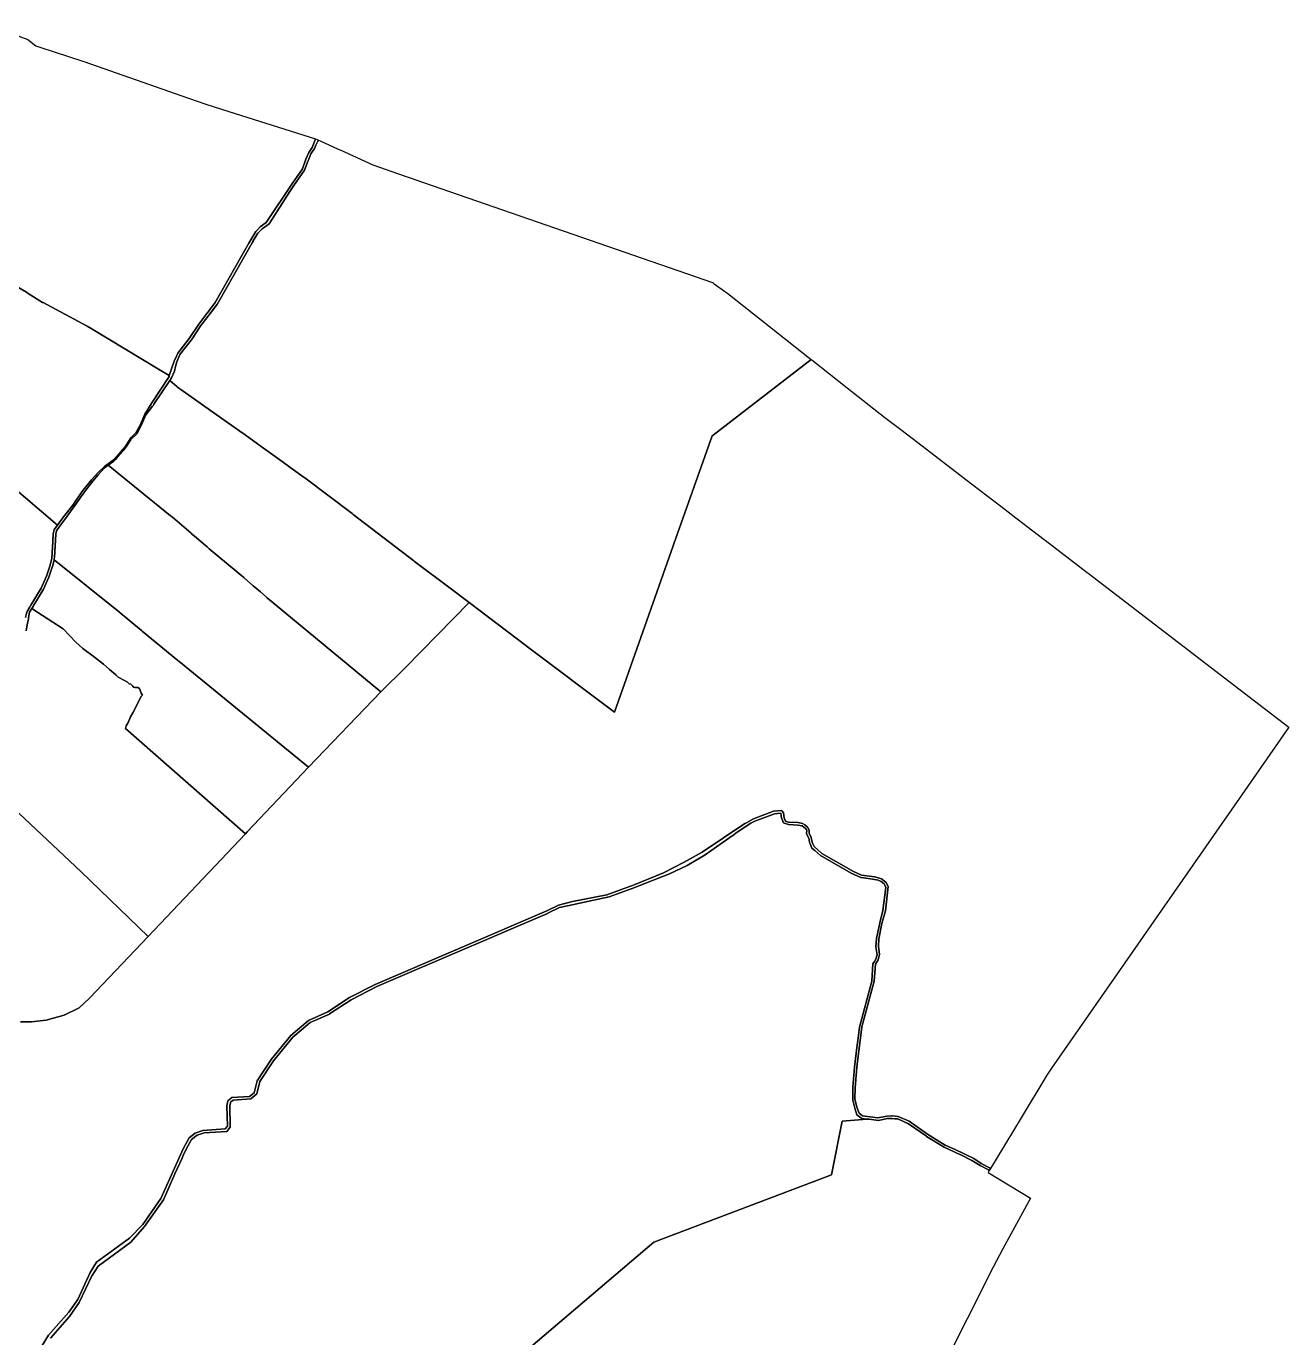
# Model space of a CAD drawing. Header units: metres. Extents: x 3 to 1005126, y 39 to 4383651.
# Drawn here: x 495694 to 497639, y 4373443 to 4375464 of the extents above; entities that cross this region are included whole.
import ezdxf

# ---------------------------------------------------------------- set-up
doc = ezdxf.new("R2010")
doc.units = ezdxf.units.M
doc.header["$MEASUREMENT"] = 0
doc.layers.add('TM_Llucmajor', color=7, linetype='Continuous')

msp = doc.modelspace()

# ---------------------------------------------------------------- linework, layer by layer
at = {"layer": 'TM_Llucmajor', "linetype": 'Continuous', "flags": 128}
for points in [[(495640.3, 4375463.8), (495696.2, 4375443.4), (495708.8, 4375433.5), (495715.1, 4375431.4), (495782.4, 4375409.4), (495933.8, 4375356.6), (495969.1, 4375344.4), (495996.2, 4375335.8), (496139.6, 4375290.2), (496136.4, 4375282), (496134.4, 4375277.1), (496129.3, 4375269.1), (496124.5, 4375258.8), (496119.4, 4375244), (496103.1, 4375220.5), (496063.5, 4375161.3), (496054.3, 4375154.6), (496050, 4375150), (496047.7, 4375147.5), (496040, 4375134.7), (496037, 4375129.5), (495985, 4375038), (495976, 4375026), (495974, 4375023.4), (495973.9, 4375023.2), (495959.7, 4375004.9), (495944.7, 4374982.6), (495927.4, 4374960.3), (495925.5, 4374956), (495925.4, 4374955.8), (495921.9, 4374947.9), (495914.1, 4374925.7), (495897.9, 4374935.5), (495794.2, 4374998.2), (495787.6, 4375001.7), (495719.9, 4375038), (495719.2, 4375038.4), (495696.9, 4375052.3), (495694.2, 4375054), (495523.3, 4375152.5)], [(495692.9, 4374553), (495694.5, 4374559.2), (495694.5, 4374559.4), (495695.2, 4374562.2), (495698.8, 4374568.2), (495701, 4374571.8), (495716.7, 4374598.4), (495725.1, 4374616.6), (495730.3, 4374631.9), (495733.2, 4374643.8), (495734.9, 4374669.9), (495735.4, 4374681.9), (495736.9, 4374688.1), (495737, 4374688.3), (495742.1, 4374695.4), (495751.1, 4374707.9), (495765.5, 4374726.1), (495779.4, 4374746.3), (495794.6, 4374764.8), (495804.2, 4374775.7), (495814.4, 4374785.7), (495829.7, 4374796.9), (495846.4, 4374816.1), (495853.8, 4374828.3), (495854, 4374828.5), (495857.9, 4374832.4), (495858.1, 4374832.6), (495862.8, 4374837.3), (495869.3, 4374849.4), (495876.8, 4374866), (495887.3, 4374883.5), (495914.3, 4374924.2), (495914.1, 4374925.7), (495921.9, 4374947.9), (495925.4, 4374955.8), (495925.5, 4374956), (495927.4, 4374960.3), (495944.7, 4374982.6), (495959.7, 4375004.9), (495973.9, 4375023.2), (495974, 4375023.4), (495976, 4375026), (495985, 4375038), (496037, 4375129.5), (496040, 4375134.7), (496047.7, 4375147.5), (496050, 4375150), (496054.3, 4375154.6), (496063.5, 4375161.3), (496103.1, 4375220.5), (496119.4, 4375244), (496124.5, 4375258.8), (496129.3, 4375269.1), (496134.4, 4375277.1), (496136.4, 4375282), (496139.6, 4375290.2), (496142, 4375289.3), (496143.3, 4375288.8), (496144, 4375288.5), (496143.2, 4375286.9), (496140.1, 4375280.5), (496137.8, 4375275.6), (496132.6, 4375267.2), (496132.6, 4375267.1), (496129.1, 4375258.8), (496128.4, 4375257.2), (496122.5, 4375241.9), (496106.1, 4375218.4), (496100, 4375209), (496068.3, 4375159.4), (496057.5, 4375151.7), (496055.9, 4375150.4), (496050.9, 4375145.1), (496050.8, 4375145), (496043.6, 4375133), (496043.5, 4375132.7), (496042, 4375130.1), (495988.5, 4375036.1), (495988.3, 4375035.8), (495979.2, 4375023.6), (495977.4, 4375021.2), (495963.1, 4375002.6), (495963, 4375002.6), (495948.5, 4374980.9), (495948, 4374980.2), (495930.8, 4374958.2), (495925.7, 4374946.6), (495923.9, 4374939.6), (495922.2, 4374932.4), (495917.9, 4374922.3), (495915, 4374917.9), (495890.7, 4374881.4), (495890.3, 4374880.8), (495888.3, 4374878.3), (495878, 4374865.4), (495870.8, 4374848.8), (495864.3, 4374835.8), (495864.2, 4374835.7), (495854.6, 4374826.5), (495854.5, 4374826.4), (495846.7, 4374814.2), (495846.6, 4374814), (495834.9, 4374800.4), (495834.5, 4374799.9), (495831.6, 4374796.6), (495829, 4374793.9), (495820.2, 4374787.5), (495813.9, 4374783), (495805.3, 4374773.3), (495804.9, 4374772.8), (495796.4, 4374763.2), (495787.3, 4374751.2), (495781.2, 4374743), (495773.8, 4374732.6), (495754.4, 4374705.7), (495754.3, 4374705.5), (495745.3, 4374693.1), (495740.6, 4374686.4), (495739.4, 4374681.5), (495739.4, 4374681.4), (495738.5, 4374663.3), (495737.4, 4374645.6), (495737.2, 4374643.1), (495737.2, 4374643), (495736.9, 4374641.9), (495734.2, 4374630.8), (495734.1, 4374630.6), (495728.9, 4374615.1), (495720.3, 4374596.7), (495720.3, 4374596.5), (495709.7, 4374578.7), (495705.2, 4374571.2), (495704.4, 4374569.8), (495702.7, 4374567), (495699.1, 4374561), (495697.5, 4374552.4), (495697.3, 4374551.1), (495695.5, 4374541.6), (495693.7, 4374532.3)], [(495523.3, 4375152.5), (495694.2, 4375054), (495696.9, 4375052.3), (495719.2, 4375038.4), (495719.9, 4375038), (495787.6, 4375001.7), (495794.2, 4374998.2), (495897.9, 4374935.5), (495914.1, 4374925.7), (495914.3, 4374924.2), (495887.3, 4374883.5), (495876.8, 4374866), (495869.3, 4374849.4), (495862.8, 4374837.3), (495858.1, 4374832.6), (495857.9, 4374832.4), (495854, 4374828.5), (495853.8, 4374828.3), (495846.4, 4374816.1), (495829.7, 4374796.9), (495814.4, 4374785.7), (495804.2, 4374775.7), (495794.6, 4374764.8), (495779.4, 4374746.3), (495765.5, 4374726.1), (495751.1, 4374707.9), (495742.1, 4374695.4), (495668.1, 4374758.5)], [(495685.1, 4373930.3), (495701.8, 4373930), (495724.6, 4373932.5), (495752.2, 4373940.2), (495775.3, 4373951.8), (495791.6, 4373966.5), (495881.7, 4374061.7), (496031.5, 4374219.8), (496034.4, 4374223), (496129, 4374322.3), (496240.3, 4374438.4), (496278.1, 4374475.8), (496376.1, 4374576), (496463.5, 4374509.7), (496464.1, 4374509.2), (496600.3, 4374407.3), (496690.8, 4374663.5), (496691.8, 4374666.5), (496750.7, 4374832.8), (496752.1, 4374834), (496903.2, 4374950.6), (496903.3, 4374950.6), (496904.4, 4374949.7), (496958.9, 4374906.8), (497016.9, 4374861.1), (497041.2, 4374842.4), (497067.4, 4374822.4), (497132.5, 4374772.5), (497141.3, 4374765.7), (497195.3, 4374724.3), (497211.2, 4374712.1), (497212.1, 4374711.5), (497262.3, 4374673), (497263.7, 4374671.9), (497328.7, 4374622.1), (497329.9, 4374621.2), (497491.1, 4374497.6), (497496, 4374493.9), (497639.1, 4374384.2), (497541.9, 4374244.5), (497539.6, 4374241), (497273.7, 4373858.7), (497266.1, 4373847.7), (497226.7, 4373782.3), (497226.7, 4373782.3), (497179.6, 4373704.1), (497179.5, 4373704.1), (497179.3, 4373704.3), (497178.1, 4373704.9), (497165, 4373711.8), (497153.7, 4373719.7), (497125.1, 4373733.6), (497109.8, 4373740.1), (497082.3, 4373757), (497054, 4373776.9), (497037.4, 4373784.2), (497027.8, 4373785.3), (497027.2, 4373785.3), (497019.6, 4373784.9), (497006.2, 4373782.1), (496982.2, 4373785.2), (496977.1, 4373789.3), (496973.7, 4373798.7), (496970.7, 4373811.2), (496971, 4373828.2), (496973.6, 4373860.2), (496981.5, 4373922.5), (497000.4, 4373992.9), (497002.4, 4374018.7), (497006.7, 4374025.8), (497008.5, 4374034), (497006.9, 4374046.4), (497007.7, 4374058), (497012.2, 4374081.3), (497017.7, 4374100.9), (497021.7, 4374138.3), (497018.5, 4374145.3), (497011.7, 4374150.3), (497001.5, 4374153.3), (496980.8, 4374156.2), (496968.4, 4374161.7), (496919.9, 4374189.5), (496907.8, 4374200), (496905.9, 4374204.2), (496904.9, 4374206.6), (496903.1, 4374214.1), (496900, 4374220.9), (496900.4, 4374225.4), (496897.6, 4374230.1), (496893.4, 4374233.6), (496889.8, 4374235.5), (496883.2, 4374236.9), (496868.2, 4374237.9), (496863.8, 4374239.3), (496861.6, 4374244.5), (496860.6, 4374251.9), (496860.5, 4374252.1), (496858.8, 4374254.4), (496858.1, 4374255.5), (496845.2, 4374254.4), (496814.5, 4374242.7), (496802.4, 4374236.1), (496801.3, 4374235.4), (496735.1, 4374191.7), (496707.4, 4374176.1), (496675.8, 4374159.6), (496630.4, 4374140.9), (496588.2, 4374125.6), (496535.7, 4374115.3), (496514.2, 4374109.9), (496495.9, 4374101.2), (496231.4, 4373987.8), (496191.8, 4373967.4), (496158.6, 4373945.6), (496129, 4373932.1), (496101.5, 4373909.2), (496071.3, 4373872), (496049.9, 4373839.4), (496045.2, 4373820.6), (496038, 4373815.2), (496010.7, 4373813.6), (496006.9, 4373810.4), (496004.6, 4373808.3), (496003.1, 4373800.8), (496004.1, 4373769.2), (496000.4, 4373765), (495966.2, 4373762.8), (495954.2, 4373758.3), (495945, 4373751.2), (495936, 4373735.6), (495901.4, 4373657.7), (495873.3, 4373617.6), (495853, 4373597), (495802.4, 4373559.6), (495792.5, 4373543.8), (495773.2, 4373502.1), (495759.4, 4373482.8), (495728.4, 4373447.4), (495707.4, 4373413)], [(495668.1, 4374758.5), (495742.1, 4374695.4), (495737, 4374688.3), (495736.9, 4374688.1), (495735.4, 4374681.9), (495734.9, 4374669.9), (495733.2, 4374643.8), (495730.3, 4374631.9), (495725.1, 4374616.6), (495716.7, 4374598.4), (495701, 4374571.8), (495698.8, 4374568.2), (495695.2, 4374562.2), (495694.5, 4374559.4), (495694.5, 4374559.2), (495692.9, 4374553)], [(495693.7, 4374532.3), (495695.5, 4374541.6), (495697.3, 4374551.1), (495697.5, 4374552.4), (495699.1, 4374561), (495702.7, 4374567), (495718.8, 4374555.9), (495750.8, 4374535.7), (495770.5, 4374514.9), (495781.1, 4374505.3), (495799.2, 4374492), (495813.2, 4374481.3), (495822, 4374472.6), (495832.1, 4374464.4), (495835.8, 4374461.2), (495845.5, 4374456), (495850.1, 4374453.3), (495852.5, 4374450.9), (495855.3, 4374450.1), (495858.1, 4374447.4), (495859.2, 4374445.5), (495861.1, 4374444.9), (495865.8, 4374444.9), (495868.6, 4374443.7), (495869.3, 4374440.8), (495871.2, 4374436.3), (495873.2, 4374433.4), (495870.7, 4374430.6), (495864.6, 4374418.7), (495858.1, 4374406.2), (495854.5, 4374399.7), (495850.8, 4374391.4), (495848.1, 4374386), (495846.9, 4374381.8), (495871.9, 4374359.8), (496031.5, 4374219.8), (495881.7, 4374061.7), (495777.8, 4374161.8), (495674.3, 4374259.1)], [(495674.3, 4374259.1), (495777.8, 4374161.8), (495881.7, 4374061.7), (495791.6, 4373966.5), (495775.3, 4373951.8), (495752.2, 4373940.2), (495724.6, 4373932.5), (495701.8, 4373930), (495685.1, 4373930.3)], [(495707.4, 4373413), (495728.4, 4373447.4), (495759.4, 4373482.8), (495773.2, 4373502.1), (495792.5, 4373543.8), (495802.4, 4373559.6), (495853, 4373597), (495873.3, 4373617.6), (495901.4, 4373657.7), (495936, 4373735.6), (495945, 4373751.2), (495954.2, 4373758.3), (495966.2, 4373762.8), (496000.4, 4373765), (496004.1, 4373769.2), (496003.1, 4373800.8), (496004.6, 4373808.3), (496006.9, 4373810.4), (496010.7, 4373813.6), (496038, 4373815.2), (496045.2, 4373820.6), (496049.9, 4373839.4), (496071.3, 4373872), (496101.5, 4373909.2), (496129, 4373932.1), (496158.6, 4373945.6), (496191.8, 4373967.4), (496231.4, 4373987.8), (496495.9, 4374101.2), (496514.2, 4374109.9), (496535.7, 4374115.3), (496588.2, 4374125.6), (496630.4, 4374140.9), (496675.8, 4374159.6), (496707.4, 4374176.1), (496735.1, 4374191.7), (496801.3, 4374235.4), (496802.4, 4374236.1), (496814.5, 4374242.7), (496845.2, 4374254.4), (496858.1, 4374255.5), (496858.8, 4374254.4), (496860.5, 4374252.1), (496860.6, 4374251.9), (496861.6, 4374244.5), (496863.8, 4374239.3), (496868.2, 4374237.9), (496883.2, 4374236.9), (496889.8, 4374235.5), (496893.4, 4374233.6), (496897.6, 4374230.1), (496900.4, 4374225.4), (496900, 4374220.9), (496903.1, 4374214.1), (496904.9, 4374206.6), (496905.9, 4374204.2), (496907.8, 4374200), (496919.9, 4374189.5), (496968.4, 4374161.7), (496980.8, 4374156.2), (497001.5, 4374153.3), (497011.7, 4374150.3), (497018.5, 4374145.3), (497021.7, 4374138.3), (497017.7, 4374100.9), (497012.2, 4374081.3), (497007.7, 4374058), (497006.9, 4374046.4), (497008.5, 4374034), (497006.7, 4374025.8), (497002.4, 4374018.7), (497000.4, 4373992.9), (496981.5, 4373922.5), (496973.6, 4373860.2), (496971, 4373828.2), (496970.7, 4373811.2), (496973.7, 4373798.7), (496977.1, 4373789.3), (496982.2, 4373785.2), (497006.2, 4373782.1), (497019.6, 4373784.9), (497027.2, 4373785.3), (497027.8, 4373785.3), (497037.4, 4373784.2), (497054, 4373776.9), (497082.3, 4373757), (497109.8, 4373740.1), (497125.1, 4373733.6), (497153.7, 4373719.7), (497165, 4373711.8), (497178.1, 4373704.9), (497179.3, 4373704.3), (497179.5, 4373704.1), (497179.5, 4373704.1), (497179.6, 4373704.1), (497177.7, 4373701.1), (497177.7, 4373701.1), (497177.6, 4373701.2), (497176.5, 4373701.8), (497176.4, 4373701.9), (497163.7, 4373708.6), (497163.5, 4373708.7), (497150.7, 4373716.6), (497133.7, 4373725.1), (497127.5, 4373728), (497123.6, 4373729.8), (497107.9, 4373736.8), (497080.8, 4373753.6), (497080.7, 4373753.7), (497053.4, 4373772.9), (497036.8, 4373780.4), (497032.1, 4373780.8), (497027.7, 4373781.2), (497020.4, 4373780.9), (497007, 4373778.2), (496992.4, 4373779.9), (496989, 4373780.3), (496981.1, 4373781), (496977.8, 4373783.5), (496973.7, 4373786.7), (496970.5, 4373797.2), (496967.2, 4373809.3), (496967.2, 4373809.4), (496967.6, 4373829.4), (496967.6, 4373829.5), (496970.1, 4373860.3), (496973.6, 4373890.5), (496975, 4373901.2), (496977.5, 4373921.6), (496996.9, 4373992.5), (496998.4, 4374019.2), (497000.6, 4374023), (497002.7, 4374026.5), (497005.1, 4374033.1), (497003.1, 4374045.6), (497003.8, 4374058.7), (497008.9, 4374082.8), (497013.8, 4374101.5), (497018.2, 4374137.1), (497018.2, 4374137.2), (497015.7, 4374142.6), (497010.9, 4374146.4), (497006.5, 4374148.1), (497004.1, 4374148.9), (496994.8, 4374150.3), (496984.1, 4374151.8), (496979.9, 4374152.4), (496964.9, 4374159.2), (496917.6, 4374186.4), (496909, 4374193.8), (496904.4, 4374197.7), (496901.6, 4374204.2), (496900.7, 4374206.4), (496900, 4374210.2), (496899.6, 4374212.6), (496895.9, 4374220.1), (496896.7, 4374224.2), (496895.9, 4374225.8), (496894.6, 4374227.7), (496889.2, 4374231.8), (496882.8, 4374233), (496868.3, 4374234.1), (496860.8, 4374236.4), (496858, 4374243.1), (496857.7, 4374243.6), (496856.4, 4374251.3), (496851.2, 4374251), (496846.7, 4374250.6), (496816.4, 4374239), (496810.5, 4374235.9), (496803, 4374231.7), (496787.4, 4374220.7), (496784.4, 4374218.6), (496766.1, 4374205.6), (496739.9, 4374187.2), (496712, 4374170.9), (496684.8, 4374158), (496647, 4374143.2), (496640.5, 4374140.6), (496631.7, 4374137.2), (496592.1, 4374122.7), (496527.7, 4374108.9), (496515.4, 4374106.3), (496497.6, 4374097.6), (496496.8, 4374097.2), (496266.6, 4373998.5), (496233.9, 4373984.5), (496194.5, 4373964.2), (496161.3, 4373942.2), (496161.2, 4373942.1), (496131.5, 4373929), (496117.7, 4373917.4), (496104.9, 4373906.4), (496075.1, 4373869.9), (496054, 4373838.2), (496049.3, 4373818.9), (496039.8, 4373811.2), (496012.8, 4373809.6), (496008.9, 4373806.7), (496007.4, 4373801), (496008.2, 4373767.7), (496003.1, 4373761.3), (495967.9, 4373759.3), (495957.3, 4373755.7), (495948.4, 4373748.7), (495941, 4373734.7), (495935.7, 4373724.2), (495933.9, 4373720.1), (495923.1, 4373695.9), (495905.5, 4373656.1), (495876.3, 4373615), (495855.1, 4373590.6), (495804.5, 4373553.5), (495795.5, 4373539.5), (495794.9, 4373538.6), (495775.7, 4373497.5), (495760.5, 4373476.2), (495731.3, 4373442.9)], [(495731.3, 4373442.9), (495760.5, 4373476.2), (495775.7, 4373497.5), (495794.9, 4373538.6), (495795.5, 4373539.5), (495804.5, 4373553.5), (495855.1, 4373590.6), (495876.3, 4373615), (495905.5, 4373656.1), (495923.1, 4373695.9), (495933.9, 4373720.1), (495935.7, 4373724.2), (495941, 4373734.7), (495948.4, 4373748.7), (495957.3, 4373755.7), (495967.9, 4373759.3), (496003.1, 4373761.3), (496008.2, 4373767.7), (496007.4, 4373801), (496008.9, 4373806.7), (496012.8, 4373809.6), (496039.8, 4373811.2), (496049.3, 4373818.9), (496054, 4373838.2), (496075.1, 4373869.9), (496104.9, 4373906.4), (496117.7, 4373917.4), (496131.5, 4373929), (496161.2, 4373942.1), (496161.3, 4373942.2), (496194.5, 4373964.2), (496233.9, 4373984.5), (496266.6, 4373998.5), (496496.8, 4374097.2), (496497.6, 4374097.6), (496515.4, 4374106.3), (496527.7, 4374108.9), (496592.1, 4374122.7), (496631.7, 4374137.2), (496640.5, 4374140.6), (496647, 4374143.2), (496684.8, 4374158), (496712, 4374170.9), (496739.9, 4374187.2), (496766.1, 4374205.6), (496784.4, 4374218.6), (496787.4, 4374220.7), (496803, 4374231.7), (496810.5, 4374235.9), (496816.4, 4374239), (496846.7, 4374250.6), (496851.2, 4374251), (496856.4, 4374251.3), (496857.7, 4374243.6), (496858, 4374243.1), (496860.8, 4374236.4), (496868.3, 4374234.1), (496882.8, 4374233), (496889.2, 4374231.8), (496894.6, 4374227.7), (496895.9, 4374225.8), (496896.7, 4374224.2), (496895.9, 4374220.1), (496899.6, 4374212.6), (496900, 4374210.2), (496900.7, 4374206.4), (496901.6, 4374204.2), (496904.4, 4374197.7), (496909, 4374193.8), (496917.6, 4374186.4), (496964.9, 4374159.2), (496979.9, 4374152.4), (496984.1, 4374151.8), (496994.8, 4374150.3), (497004.1, 4374148.9), (497006.5, 4374148.1), (497010.9, 4374146.4), (497015.7, 4374142.6), (497018.2, 4374137.2), (497018.2, 4374137.1), (497013.8, 4374101.5), (497008.9, 4374082.8), (497003.8, 4374058.7), (497003.1, 4374045.6), (497005.1, 4374033.1), (497002.7, 4374026.5), (497000.6, 4374023), (496998.4, 4374019.2), (496996.9, 4373992.5), (496977.5, 4373921.6), (496975, 4373901.2), (496973.6, 4373890.5), (496970.1, 4373860.3), (496967.6, 4373829.5), (496967.6, 4373829.4), (496967.2, 4373809.4), (496967.2, 4373809.3), (496970.5, 4373797.2), (496973.7, 4373786.7), (496977.8, 4373783.5), (496981.1, 4373781), (496989, 4373780.3), (496951.1, 4373776.8), (496934.5, 4373694.5), (496919.9, 4373688.8), (496660.8, 4373590.6), (496384.9, 4373355.9)], [(496384.9, 4373355.9), (496660.8, 4373590.6), (496919.9, 4373688.8), (496934.5, 4373694.5), (496951.1, 4373776.8), (496989, 4373780.3), (496992.4, 4373779.9), (497007, 4373778.2), (497020.4, 4373780.9), (497027.7, 4373781.2), (497032.1, 4373780.8), (497036.8, 4373780.4), (497053.4, 4373772.9), (497080.7, 4373753.7), (497080.8, 4373753.6), (497107.9, 4373736.8), (497123.6, 4373729.8), (497127.5, 4373728), (497133.7, 4373725.1), (497150.7, 4373716.6), (497163.5, 4373708.7), (497163.7, 4373708.6), (497176.4, 4373701.9), (497176.5, 4373701.8), (497177.6, 4373701.2), (497177.7, 4373701.1), (497177.7, 4373701.1), (497177.7, 4373701.1), (497176, 4373698.2), (497176, 4373698.2), (497241.3, 4373658.4), (497241.3, 4373658.4), (497198.7, 4373580.3), (497183.4, 4373552.3), (497063.2, 4373312.5)]]:
    msp.add_lwpolyline(points, dxfattribs=at)
for points in [[(495925.8, 4374908.9), (495915, 4374917.9), (495917.9, 4374922.3), (495922.2, 4374932.4), (495923.9, 4374939.6), (495925.7, 4374946.6), (495930.8, 4374958.2), (495948, 4374980.2), (495948.5, 4374980.9), (495963, 4375002.6), (495963.1, 4375002.6), (495977.4, 4375021.2), (495979.2, 4375023.6), (495988.3, 4375035.8), (495988.5, 4375036.1), (496042, 4375130.1), (496043.5, 4375132.7), (496043.6, 4375133), (496050.8, 4375145), (496050.9, 4375145.1), (496055.9, 4375150.4), (496057.5, 4375151.7), (496068.3, 4375159.4), (496100, 4375209), (496106.1, 4375218.4), (496122.5, 4375241.9), (496128.4, 4375257.2), (496129.1, 4375258.8), (496132.6, 4375267.1), (496132.6, 4375267.2), (496137.8, 4375275.6), (496140.1, 4375280.5), (496143.2, 4375286.9), (496144, 4375288.5), (496146.7, 4375287.2), (496174.7, 4375274.5), (496178.6, 4375272.7), (496184.2, 4375270.1), (496228, 4375250.1), (496277.7, 4375232.9), (496288.4, 4375229.2), (496292.7, 4375227.7), (496751.2, 4375069), (496752, 4375068.5), (496753.7, 4375067.2), (496757.5, 4375064.5), (496774.8, 4375051.9), (496903.3, 4374950.6), (496903.2, 4374950.6), (496752.1, 4374834), (496750.7, 4374832.8), (496691.8, 4374666.5), (496690.8, 4374663.5), (496600.3, 4374407.3), (496464.1, 4374509.2), (496463.5, 4374509.7), (496376.1, 4374576), (496346.9, 4374598), (496292.1, 4374639.4), (496291.2, 4374640.1), (496197.8, 4374711.7), (496196, 4374713.1), (496122.9, 4374768.1), (496122, 4374768.7), (496102.2, 4374783.1), (496095.7, 4374787.8), (496077.6, 4374800.8), (496056.1, 4374816.3), (496031, 4374834.5), (496027.8, 4374836.7), (496026.7, 4374837.5), (496010.9, 4374848.5), (496005.4, 4374852.4), (496004.1, 4374853.2), (495927.1, 4374907.8), (495925.8, 4374908.9)], [(495916.3, 4374709.8), (495820.2, 4374787.5), (495829, 4374793.9), (495831.6, 4374796.6), (495834.5, 4374799.9), (495834.9, 4374800.4), (495846.6, 4374814), (495846.7, 4374814.2), (495854.5, 4374826.4), (495854.6, 4374826.5), (495864.2, 4374835.7), (495864.3, 4374835.8), (495870.8, 4374848.8), (495878, 4374865.4), (495888.3, 4374878.3), (495890.3, 4374880.8), (495890.7, 4374881.4), (495915, 4374917.9), (495925.8, 4374908.9), (495927.1, 4374907.8), (496004.1, 4374853.2), (496005.4, 4374852.4), (496010.9, 4374848.5), (496026.7, 4374837.5), (496027.8, 4374836.7), (496031, 4374834.5), (496056.1, 4374816.3), (496077.6, 4374800.8), (496095.7, 4374787.8), (496102.2, 4374783.1), (496122, 4374768.7), (496122.9, 4374768.1), (496196, 4374713.1), (496197.8, 4374711.7), (496291.2, 4374640.1), (496292.1, 4374639.4), (496346.9, 4374598), (496376.1, 4374576), (496278.1, 4374475.8), (496240.3, 4374438.4), (496065.6, 4374582.6), (496064.7, 4374583.5), (496064.5, 4374583.7), (496063.5, 4374584.6), (496054.6, 4374592.3), (496043.7, 4374601.8), (496030, 4374613.8), (496029.2, 4374614.5), (495976, 4374659), (495974.3, 4374660.4), (495972.7, 4374661.8), (495950.2, 4374680.8), (495950, 4374680.9), (495948.2, 4374682.5), (495947.8, 4374682.8), (495919.4, 4374707.3), (495917.8, 4374708.7), (495917.3, 4374709), (495916.3, 4374709.8)], [(495837.9, 4374560.5), (495736.9, 4374641.9), (495737.2, 4374643), (495737.2, 4374643.1), (495737.4, 4374645.6), (495738.5, 4374663.3), (495739.4, 4374681.4), (495739.4, 4374681.5), (495740.6, 4374686.4), (495745.3, 4374693.1), (495754.3, 4374705.5), (495754.4, 4374705.7), (495773.8, 4374732.6), (495781.2, 4374743), (495787.3, 4374751.2), (495796.4, 4374763.2), (495804.9, 4374772.8), (495805.3, 4374773.3), (495813.9, 4374783), (495820.2, 4374787.5), (495916.3, 4374709.8), (495917.3, 4374709), (495917.8, 4374708.7), (495919.4, 4374707.3), (495947.8, 4374682.8), (495948.2, 4374682.5), (495950, 4374680.9), (495950.2, 4374680.8), (495972.7, 4374661.8), (495974.3, 4374660.4), (495976, 4374659), (496029.2, 4374614.5), (496030, 4374613.8), (496043.7, 4374601.8), (496054.6, 4374592.3), (496063.5, 4374584.6), (496064.5, 4374583.7), (496064.7, 4374583.5), (496065.6, 4374582.6), (496240.3, 4374438.4), (496129, 4374322.3), (495929.1, 4374485.5), (495928.1, 4374486.3), (495927.4, 4374486.8), (495872.6, 4374532), (495871.3, 4374533.1), (495838.5, 4374560.1), (495837.9, 4374560.5)], [(495718.8, 4374555.9), (495702.7, 4374567), (495704.4, 4374569.8), (495705.2, 4374571.2), (495709.7, 4374578.7), (495720.3, 4374596.5), (495720.3, 4374596.7), (495728.9, 4374615.1), (495734.1, 4374630.6), (495734.2, 4374630.8), (495736.9, 4374641.9), (495837.9, 4374560.5), (495838.5, 4374560.1), (495871.3, 4374533.1), (495872.6, 4374532), (495927.4, 4374486.8), (495928.1, 4374486.3), (495929.1, 4374485.5), (496129, 4374322.3), (496034.4, 4374223), (496031.5, 4374219.8), (495871.9, 4374359.8), (495846.9, 4374381.8), (495848.1, 4374386), (495850.8, 4374391.4), (495854.5, 4374399.7), (495858.1, 4374406.2), (495864.6, 4374418.7), (495870.7, 4374430.6), (495873.2, 4374433.4), (495871.2, 4374436.3), (495869.3, 4374440.8), (495868.6, 4374443.7), (495865.8, 4374444.9), (495861.1, 4374444.9), (495859.2, 4374445.5), (495858.1, 4374447.4), (495855.3, 4374450.1), (495852.5, 4374450.9), (495850.1, 4374453.3), (495845.5, 4374456), (495835.8, 4374461.2), (495832.1, 4374464.4), (495822, 4374472.6), (495813.2, 4374481.3), (495799.2, 4374492), (495781.1, 4374505.3), (495770.5, 4374514.9), (495750.8, 4374535.7), (495718.8, 4374555.9)]]:
    msp.add_lwpolyline(points, close=True, dxfattribs=at)

doc.saveas('drawing.dxf')
